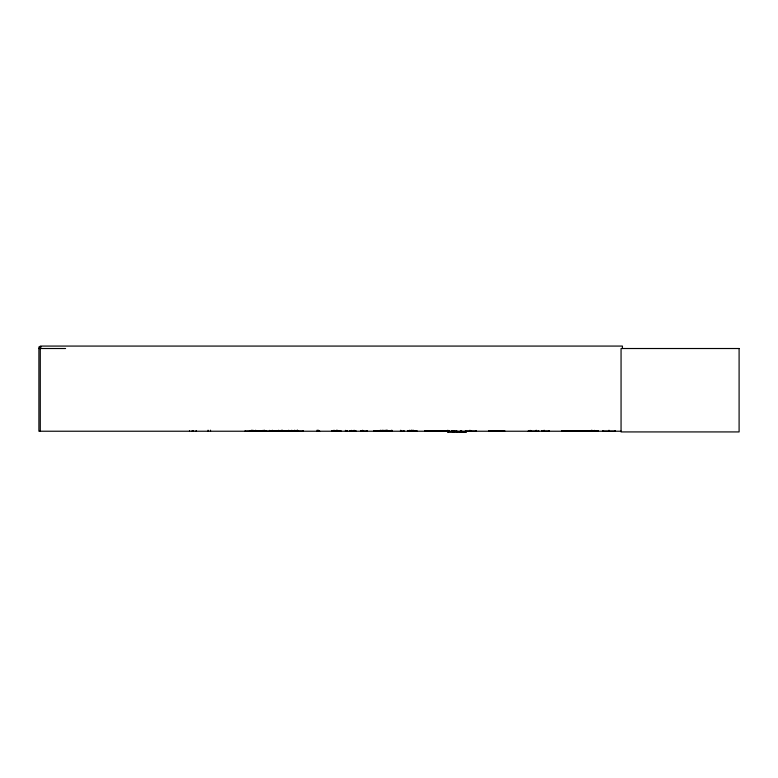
<?xml version="1.0" encoding="UTF-8"?>
<svg xmlns="http://www.w3.org/2000/svg" width="778" height="778" viewBox="0 0 778 778"><rect width="100%" height="100%" fill="white"/><g stroke="black" fill="none" stroke-linecap="round" stroke-linejoin="round"><path stroke-width="1.17" d="M245.245 431.197L263.936 430.594M257.761 431.197L257.761 430.535M598.117 431.197L598.117 430.535M561.784 431.197L561.881 430.672L561.794 431.226L598.204 431.197L598.194 430.535M595.676 431.197L595.763 430.672L561.784 430.672L561.872 431.207M595.967 431.119L595.754 430.672M561.862 430.924L595.763 430.895M331.623 431.226L340.959 430.594L341.017 431.226M407.594 431.226L416.92 430.594L416.989 431.226M276.346 431.119L276.423 430.535M448.079 431.284L448.138 431.926M530.859 431.226L538.522 431.138M349.351 431.138L355.672 431.138M265.434 431.226L270.277 431.138M251.916 431.119L251.946 430.594L252.111 431.226M279.195 431.158L279.205 430.535M528.106 431.158L528.612 431.138M449.042 430.924L424.545 431.177L424.876 430.672L449.081 430.672M429.534 431.197L429.203 430.672L428.979 431.197M431.722 431.197L431.401 430.672L431.177 431.197M434.377 431.197L433.745 431.207L434.056 430.672L434.669 431.197M434.562 431.177L434.853 430.924M259.337 431.138L259.385 430.594L259.444 431.226M425.158 431.216L424.876 430.672M425.673 430.924L425.488 431.197M430.292 431.226L430.613 430.924M407.964 431.138L408.022 430.594M285.147 431.138L285.205 430.594M448.021 431.839L448.04 430.36M531.286 431.138L531.355 430.594M349.76 431.138L349.837 430.594L349.915 431.226M265.92 431.138L265.998 430.594M282.968 431.138L282.764 430.36M384.731 431.158L384.643 430.594M385.12 431.138L385.207 430.594L385.373 431.226M390.478 431.138L390.566 430.594M41.331 346.949L38.9 346.949L38.9 431.226L621.214 431.226M38.9 348.515L65.585 348.515M373.547 430.681L389.117 430.681M452.388 430.711L453.72 430.711L453.7 431.926M460.984 430.711L461.587 430.711L461.568 431.926M489.061 430.681L504.64 430.681M373.508 430.886L389.146 430.886M489.031 430.886L504.669 430.905M271.464 430.594L303.459 431.138M319.213 431.119L319.719 431.197M347.542 431.158L347.037 431.138M373.528 431.177L391.46 431.138L391.412 430.36M424.545 431.177L449.071 431.177M452.495 431.197L451.892 430.594L451.804 431.226M453.389 431.051L456.832 431.051M465.205 431.051L476.204 431.138L476.204 430.535M489.041 431.177L504.65 431.177M404.336 431.138L400.651 431.138L400.699 430.36M278.407 431.138L278.612 430.36M275.85 431.119L275.82 430.594M367.411 431.138L361.089 431.138M367.002 431.138L366.924 430.594L366.856 431.226M549.394 431.138L541.78 431.138M549.015 431.138L548.937 430.594M457.065 431.809L457.007 431.226L456.987 431.926M294.24 431.138L294.181 430.594M379.606 431.138L379.547 430.594L379.479 431.226M294.016 431.138L294.113 430.535M293.705 431.138L293.656 430.594M465.896 431.284L465.837 431.926M585.688 431.138L585.688 430.535M245.255 431.138L245.255 430.535M595.666 430.672L595.744 431.207M622.429 348.515L622.429 346.074L40.271 346.074L40.271 431.226M615.242 430.535L615.242 431.226L602.726 431.197L602.726 430.535M609.203 430.36L609.203 431.226M608.766 430.36L608.766 431.226M594.421 430.36L594.421 431.226M592.087 430.36L592.155 431.226M591.718 430.36L591.718 431.226M591.659 430.36L591.659 431.226M548.869 430.535L548.869 431.226M544.24 430.36L544.24 431.226M543.997 430.36L543.997 431.226M541.634 430.535L541.634 431.226M538.668 430.535L538.668 431.226M536.305 430.36L536.305 431.226M536.052 430.36L536.052 431.226M531.432 430.535L531.432 431.226M530.207 430.36L530.217 431.226M528.865 430.535L528.865 431.226M528.777 430.535L528.777 431.226M471.128 430.535L471.128 431.226M470.165 430.36L470.165 431.226M469.727 430.36L469.727 431.226M461.471 430.711L461.471 431.926M460.586 431.051L460.586 431.926M460.275 431.051L460.275 431.926M453.603 430.711L453.603 431.926M453.389 430.711L453.389 431.926M453.166 430.711L453.166 431.926M453.117 430.711L452.99 431.926M452.952 430.711L452.806 431.926M452.718 430.711L452.718 431.926M452.543 430.711L452.504 431.926L452.407 430.711M447.603 430.36L447.603 431.226M446.358 430.535L446.358 431.226M441.564 430.535L441.564 431.226M413.663 430.36L413.663 431.226M413.351 430.36L413.351 431.226M412.175 430.185L412.175 431.226M411.543 430.185L411.543 431.226M409.821 430.185L409.821 431.226M408.08 430.535L408.08 431.226M403.714 430.535L403.714 431.226M400.816 430.36L400.816 431.226M400.476 430.535L400.476 431.226M392.083 430.36L392.073 431.226M391.635 430.535L391.635 431.226M391.305 430.36L391.305 431.226M388.387 430.535L388.397 431.226M387.386 430.185L387.386 431.226M386.724 430.36L386.724 431.226M386.209 430.185L386.209 431.226L386.16 430.36M385.032 430.185L385.032 431.226M384.731 430.535L384.809 431.226M383.719 430.36L383.71 431.226M383.116 430.36L383.116 431.226M382.805 430.36L382.805 431.226M382.047 430.185L382.047 431.226M380.325 430.185L380.325 431.226M362.772 430.36L362.772 431.226M362.567 430.36L362.567 431.226M360.943 430.535L360.943 431.226M355.828 430.535L355.828 431.226M354.194 430.36L354.194 431.226M353.99 430.36L353.99 431.226M351.607 430.36L351.607 431.226M350.936 430.535L350.897 431.226M345.432 430.36L345.432 431.226M337.701 430.36L337.701 431.226M337.389 430.36L337.389 431.226M336.456 430.185L336.456 431.226M334.025 430.185L334.025 431.226M332.118 430.535L332.118 431.226M319.097 430.535L319.097 431.226M319.019 430.535L319.019 431.226M318.29 430.185L318.29 431.226M317.667 430.36L317.667 431.226M317.103 430.185L317.103 431.226M303.041 430.535L303.041 431.226M297.575 430.36L297.575 431.226M297.245 430.36L297.245 431.226L297.186 430.185M295.29 430.535L295.29 431.226M294.755 430.185L294.755 431.226M293.598 430.535L293.598 431.226M291.876 430.36L291.876 431.226M291.731 430.36L291.731 431.226M290.923 430.535L290.923 431.226M288.862 430.36L288.862 431.226M288.56 430.36L288.56 431.226M285.273 430.535L285.273 431.226M283.562 430.535L283.562 431.226M282.609 430.36L282.609 431.226M282.171 430.535L282.171 431.226M281.986 430.36L281.986 431.226M281.675 430.36L281.675 431.226M281.218 430.36L281.218 431.226M278.767 430.36L278.767 431.226M277.814 430.535L277.814 431.226M275.743 430.535L275.743 431.226M272.339 430.36L272.339 431.226M272.183 430.36L272.183 431.226M271.386 430.535L271.386 431.226M270.443 430.535L270.443 431.226M269.645 430.36L269.489 431.226M266.086 430.535L266.086 431.226M264.549 430.185L264.549 431.226M264.014 430.535L264.014 431.226M263.217 430.36L263.217 431.226M263.061 430.36L263.061 431.226M259.658 430.535L259.658 431.226M255.797 430.36L255.797 431.226M255.466 430.36L255.466 431.226M253.463 430.36L253.463 431.226M252.218 430.185L252.218 431.226M251.732 430.36L251.722 431.226M251.304 430.36L251.284 431.226M250.001 430.535L250.001 431.226M210.507 430.185L210.507 431.226M208.076 430.185L208.076 431.226M196.153 430.535L196.153 431.226M193.557 430.535L193.557 431.226M192.847 430.535L192.895 431.226M192.185 430.535L192.185 431.226M189.54 430.535L189.54 431.226M447.661 431.848L466.323 431.926L447.661 431.848M428.367 430.672C427.278 431.343 429.466 431.304 428.367 430.672M739.1 348.515L621.058 348.515L621.058 431.926L739.1 431.926L739.1 348.515M461.257 431.926L461.257 430.711L461.169 431.926M390.731 431.226L390.731 430.535L390.644 431.226M384.429 431.226L384.429 430.535L384.39 431.226M346.862 431.226L346.862 430.535L346.784 431.226M279.866 431.226L279.866 430.535L279.788 431.226"/></g></svg>
